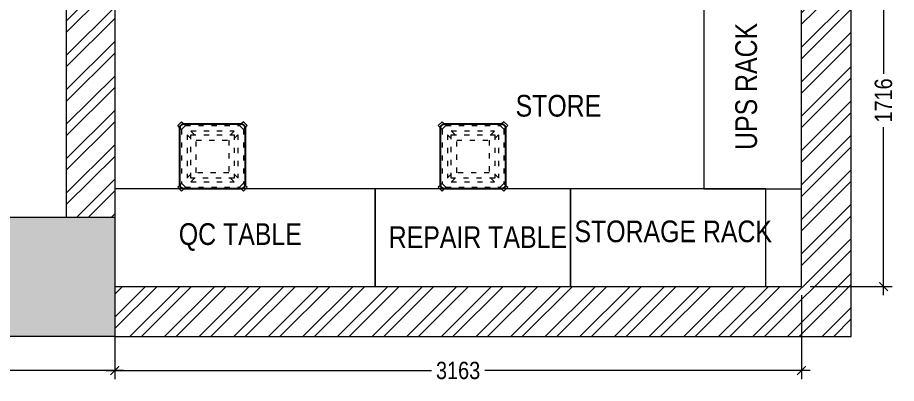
# Model space of a CAD drawing. Extents: x 4444 to 22214, y -867569 to -857440.
# Drawn here: x 17973 to 22022, y -867569 to -865882 of the extents above; entities that cross this region are included whole.
import ezdxf
from ezdxf.lldxf.tags import DXFTag

# ---------------------------------------------------------------- set-up
doc = ezdxf.new("R2010")
doc.units = 0
doc.header["$LTSCALE"] = 40
doc.header["$MEASUREMENT"] = 0
doc.header["$PDMODE"] = 3
for name, pattern in [('a_p6_plan_L18$0$HIDDEN', [0.375, 0.25, -0.125]), ('ACAD_ISO03W100', [30, 12, -18]), ('HIDDEN2', [0.1875, 0.125, -0.0625])]:
    doc.linetypes.add(name, pattern=pattern)
for name, color, linetype, lineweight in [('A-WALL-MASY', 1, 'Continuous', 9), ('Column', 243, 'Continuous', 9), ('Column hatch', 8, 'Continuous', 9), ('dimensions', 149, 'Continuous', 5), ('Floor-Unit', 1, 'Continuous', 13), ('LENS_TEXT', 31, 'HIDDEN2', 5), ('LN-ELEVATION-1', 81, 'Continuous', 25), ('LN-ELEVATION-3', 125, 'a_p6_plan_L18$0$HIDDEN', 18), ('LN-ELEVATION-5', 167, 'Continuous', 5), ('wall hatch', 22, 'Continuous', 9)]:
    doc.layers.add(name, color=color, linetype=linetype, lineweight=lineweight)
doc.styles.get("Standard").update_dxf_attribs({"font": 'ARIALN.TTF'})
tags = doc.linetypes.add('DASHED2', pattern=[0.375, 0.25, -0.125]).pattern_tags.tags
tags[6:7] = [DXFTag(74, 4), DXFTag(75, 0), DXFTag(340, '0'), DXFTag(46, 1.0), DXFTag(50, 0.0), DXFTag(44, 0.0), DXFTag(45, 0.0)]
tags[4:5] = [DXFTag(74, 4), DXFTag(75, 0), DXFTag(340, '0'), DXFTag(46, 1.0), DXFTag(50, 0.0), DXFTag(44, 0.0), DXFTag(45, 0.0)]
doc.dimstyles.new('Working', dxfattribs={"dimscale": 0.8, "dimtxt": 100, "dimasz": 50, "dimexe": 50, "dimexo": 50, "dimgap": 25, "dimtad": 0, "dimdec": 0, "dimzin": 0, "dimdsep": 46, "dimtxsty": 'Standard', "dimblk": 'ARCHTICK', "dimcen": 0, "dimdle": 50, "dimclrd": 250, "dimclre": 8, "dimclrt": 7, "dimadec": 0, "dimazin": 0, "dimtfac": 1, "dimtdec": 0, "dimtofl": 0, "dimtmove": 1, "dimatfit": 3, "dimfxl": 3, "dimtolj": 1, "dimlwd": 5, "dimlwe": 0, "dimarcsym": 0})

# ---------------------------------------------------------------- blocks, each defined once
blk = doc.blocks.new('awefqwf')
at = {"layer": 'Column hatch'}
h = blk.add_hatch(color=256, dxfattribs=at)
h.dxf.hatch_style = 1
h.paths.add_polyline_path([(-4403, -8989), (-3393, -8989), (-3393, -8439), (-4403, -8439)])
h.paths.add_polyline_path([(-377, -4885), (0, -4885), (0, -4436), (-377, -4436)])
h.paths.add_polyline_path([(-684, -443), (0, -443), (0, 0), (-684, 0)])
h.paths.add_polyline_path([(-4254, -582), (-3474, -582), (-3474, 0), (-4254, 0)])
h.paths.add_polyline_path([(-9029, -617), (-8338, -617), (-8338, 0), (-9029, 0)])
h.paths.add_polyline_path([(-13667, -615), (-12948, -615), (-12948, 0), (-13667, 0)])
h.paths.add_polyline_path([(-13655, -6646), (-13124, -6646), (-13124, -6185), (-13655, -6185)])
at = {"layer": 'wall hatch'}
h = blk.add_hatch(dxfattribs=at)
h.set_pattern_fill('ANSI32', color=256, scale=300, angle=-0.13)
h.set_pattern_definition([(44.87, (-16178221.86, 1096019.62), (-79.36881616, 79.7298001), []), (44.87, (-16178168.82, 1096019.5), (-79.36881616, 79.7298001), [])])
h.paths.add_polyline_path([(-13124, -6636), (-8523, -6636), (-8523, -6455), (-6255, -6455), (-6255, -7141), (-5150, -7141), (-5150, -8989), (-4403, -8989), (-4403, -8776), (-4920, -8776), (-4920, -7019), (-4275, -7019), (-4275, -6225), (-4375, -6225), (-4375, -6911), (-6025, -6911), (-6025, -6225), (-8753, -6225), (-8753, -6406), (-13124, -6406)])
h.paths.add_polyline_path([(-3615, -8439), (-3393, -8439), (-3393, -6225), (-3615, -6225)])
h.paths.add_polyline_path([(-3393, -8989), (0, -8989), (0, -4885), (-230, -4885), (-230, -8759), (-3393, -8759)])
h.paths.add_polyline_path([(-177, -4436), (0, -4436), (0, -443), (-177, -443)])
h.paths.add_polyline_path([(-8338, -286), (-4254, -286), (-4254, 0), (-8338, 0)])
h.paths.add_polyline_path([(-12948, -307), (-9029, -307), (-9029, 0), (-12948, 0)])
h.paths.add_polyline_path([(-3474, -230), (-684, -230), (-684, 0), (-3474, 0)])
at = {"layer": 'A-WALL-MASY'}
for p, q in [((-230, -8759), (-230, -4885)), ((0, -8989), (0, -4885)), ((-3615, -8439), (-3615, -6225)), ((-3393, -6225), (-3393, -8439)), ((-3393, -8759), (-230, -8759)), ((-3393, -8989), (0, -8989))]:
    blk.add_line(p, q, dxfattribs=at)
at = {"layer": 'Column'}
blk.add_lwpolyline([(-4403, -8439), (-3393, -8439), (-3393, -8989), (-4403, -8989)], close=True, dxfattribs=at)
blk = doc.blocks.new('_ArchTick')
at = {"const_width": 0.15}
blk.add_lwpolyline([(-0.5, -0.5), (0.5, 0.5)], dxfattribs=at)
blk = doc.blocks.new('*D48')
at = {"layer": 'Defpoints', "color": 0, "ltscale": 50, "transparency": 16777216}
for p in [(21583.9, -865406.1), (21583.9, -867122.1), (21962.3, -867122.1)]:
    blk.add_point(p, dxfattribs=at)
at = {"layer": 'dimensions', "color": 250, "linetype": 'DASHED2', "lineweight": 5, "ltscale": 50, "transparency": 16777216}
for p, q in [((21962.3, -865366.1), (21962.3, -866149.2)), ((21962.3, -867162.1), (21962.3, -866378.9))]:
    blk.add_line(p, q, dxfattribs=at)
at = {"layer": 'dimensions', "color": 8, "linetype": 'DASHED2', "lineweight": 0, "ltscale": 50, "transparency": 16777216}
for p, q in [((21623.9, -865406.1), (22002.3, -865406.1)), ((21623.9, -867122.1), (22002.3, -867122.1))]:
    blk.add_line(p, q, dxfattribs=at)
at = {"layer": 'dimensions', "color": 250, "lineweight": 5, "ltscale": 50, "transparency": 16777216, "xscale": 40, "yscale": 40, "zscale": 40}
for p, rotation in [((21962.3, -865406.1), 90), ((21962.3, -867122.1), 270)]:
    blk.add_blockref('_ArchTick', p, dxfattribs=dict(at, rotation=rotation))
at = {"layer": 'dimensions', "color": 7, "ltscale": 50, "transparency": 16777216, "insert": (21962.3, -866264.1), "char_height": 80, "attachment_point": 5, "rotation": 90, "bg_fill": 3, "box_fill_scale": 1.25, "bg_fill_color": 9, "bg_fill_true_color": 13158600, "bg_fill_transparency": 0}
blk.add_mtext('\\A1;1716', dxfattribs=at)
blk = doc.blocks.new('*D57')
at = {"layer": 'Defpoints', "color": 0, "ltscale": 50, "transparency": 16777216}
for p in [(18420.9, -867122.1), (21583.9, -867122.1), (18420.9, -867509.3)]:
    blk.add_point(p, dxfattribs=at)
at = {"layer": 'dimensions', "color": 8, "linetype": 'DASHED2', "lineweight": 0, "ltscale": 50, "transparency": 16777216}
for p, q in [((18420.9, -867162.1), (18420.9, -867549.3)), ((21583.9, -867162.1), (21583.9, -867549.3))]:
    blk.add_line(p, q, dxfattribs=at)
at = {"layer": 'dimensions', "color": 250, "linetype": 'DASHED2', "lineweight": 5, "ltscale": 50, "transparency": 16777216}
for p, q in [((18380.9, -867509.3), (19884.5, -867509.3)), ((21623.9, -867509.3), (20120.3, -867509.3))]:
    blk.add_line(p, q, dxfattribs=at)
at = {"layer": 'dimensions', "color": 250, "lineweight": 5, "ltscale": 50, "transparency": 16777216, "xscale": 40, "yscale": 40, "zscale": 40, "rotation": 180}
blk.add_blockref('_ArchTick', (18420.9, -867509.3), dxfattribs=at)
at = {"layer": 'dimensions', "color": 250, "lineweight": 5, "ltscale": 50, "transparency": 16777216, "xscale": 40, "yscale": 40, "zscale": 40}
blk.add_blockref('_ArchTick', (21583.9, -867509.3), dxfattribs=at)
at = {"layer": 'dimensions', "color": 7, "ltscale": 50, "transparency": 16777216, "insert": (20002.4, -867509.3), "char_height": 80, "attachment_point": 5, "bg_fill": 3, "box_fill_scale": 1.25, "bg_fill_color": 9, "bg_fill_true_color": 13158600, "bg_fill_transparency": 0}
blk.add_mtext('\\A1;3163', dxfattribs=at)
blk = doc.blocks.new('*D58')
at = {"layer": 'Defpoints', "color": 0, "ltscale": 50, "transparency": 16777216}
for p in [(16893.9, -867139.1), (18420.9, -867122.1), (16893.9, -867509.3)]:
    blk.add_point(p, dxfattribs=at)
at = {"layer": 'dimensions', "color": 8, "linetype": 'DASHED2', "lineweight": 0, "ltscale": 50, "transparency": 16777216}
for p, q in [((16893.9, -867179.1), (16893.9, -867549.3)), ((18420.9, -867162.1), (18420.9, -867549.3))]:
    blk.add_line(p, q, dxfattribs=at)
at = {"layer": 'dimensions', "color": 250, "linetype": 'DASHED2', "lineweight": 5, "ltscale": 50, "transparency": 16777216}
for p, q in [((16853.9, -867509.3), (17542.5, -867509.3)), ((18460.9, -867509.3), (17772.2, -867509.3))]:
    blk.add_line(p, q, dxfattribs=at)
at = {"layer": 'dimensions', "color": 250, "lineweight": 5, "ltscale": 50, "transparency": 16777216, "xscale": 40, "yscale": 40, "zscale": 40, "rotation": 180}
blk.add_blockref('_ArchTick', (16893.9, -867509.3), dxfattribs=at)
at = {"layer": 'dimensions', "color": 250, "lineweight": 5, "ltscale": 50, "transparency": 16777216, "xscale": 40, "yscale": 40, "zscale": 40}
blk.add_blockref('_ArchTick', (18420.9, -867509.3), dxfattribs=at)
at = {"layer": 'dimensions', "color": 7, "ltscale": 50, "transparency": 16777216, "insert": (17657.4, -867509.3), "char_height": 80, "attachment_point": 5, "bg_fill": 3, "box_fill_scale": 1.25, "bg_fill_color": 9, "bg_fill_true_color": 13158600, "bg_fill_transparency": 0}
blk.add_mtext('\\A1;1527', dxfattribs=at)
blk = doc.blocks.new('DFGHTHRTWE')
at = {"layer": 'LN-ELEVATION-1', "ltscale": 0.5}
blk.add_lwpolyline([(130, -225), (-130, -225, -0.414214), (-150, -205), (-150, 55, -0.414214), (-130, 75), (130, 75, -0.414214), (150, 55), (150, -205, -0.414214)], format="xyb", close=True, dxfattribs=at)
at = {"layer": 'LN-ELEVATION-3', "linetype": 'ACAD_ISO03W100', "ltscale": 0.05}
for p, q in [((-100, 7.3), (-142.4, 49.7)), ((-142.4, -199.7), (-142.4, 49.7)), ((-82.3, 25), (-124.7, 67.4)), ((124.7, 67.4), (-124.7, 67.4)), ((99.7, 42.4), (-99.7, 42.4)), ((82.3, 25), (124.7, 67.4)), ((100, 7.3), (142.4, 49.7)), ((142.4, -199.7), (142.4, 49.7)), ((-117.4, -174.7), (-117.4, 24.7)), ((117.4, -174.7), (117.4, 24.7)), ((-100, -157.3), (-142.4, -199.7)), ((100, -157.3), (142.4, -199.7)), ((-82.3, -175), (-124.7, -217.4)), ((99.7, -192.4), (-99.7, -192.4)), ((82.3, -175), (124.7, -217.4)), ((124.7, -217.4), (-124.7, -217.4))]:
    blk.add_line(p, q, dxfattribs=at)
for points in [[(-132.2, 74.9), (-124.7, 67.4), (-142.4, 49.7), (-149.9, 57.2)], [(132.2, 74.9), (124.7, 67.4), (142.4, 49.7), (149.9, 57.2)], [(-132.2, -224.9), (-124.7, -217.4), (-142.4, -199.7), (-149.9, -207.2)], [(132.2, -224.9), (124.7, -217.4), (142.4, -199.7), (149.9, -207.2)]]:
    blk.add_lwpolyline(points, dxfattribs=at)
for points in [[(100, -175), (-100, -175), (-100, 25), (100, 25)], [(75, -150), (-75, -150), (-75, 0), (75, 0)]]:
    blk.add_lwpolyline(points, close=True, dxfattribs=at)
at = {"layer": 'LN-ELEVATION-5', "ltscale": 0.5}
for points in [[(-149.9, 57.2), (-160.1, 67.4), (-142.4, 85.1), (-132.2, 74.9)], [(149.9, 57.2), (160.1, 67.4), (142.4, 85.1), (132.2, 74.9)], [(-149.9, -207.2), (-160.1, -217.4), (-142.4, -235.1), (-132.2, -224.9)], [(149.9, -207.2), (160.1, -217.4), (142.4, -235.1), (132.2, -224.9)]]:
    blk.add_lwpolyline(points, dxfattribs=at)

msp = doc.modelspace()

# ---------------------------------------------------------------- block references
at = {"layer": 'dimensions', "color": 3, "ltscale": 50, "true_color": 0x15f609}
msp.add_blockref('awefqwf', (21813.9, -858363.1), dxfattribs=at)
at = {"layer": 'Floor-Unit', "rotation": 179.9999999999999}
for p in [(18870.9, -866597.1), (20070.9, -866597.1)]:
    msp.add_blockref('DFGHTHRTWE', p, dxfattribs=at)

# ---------------------------------------------------------------- texts
at = {"layer": 'Floor-Unit', "color": 0, "linetype": 'Continuous', "ltscale": 3, "insert": (21330.1, -866199.3), "char_height": 100, "attachment_point": 5, "rotation": 90}
msp.add_mtext_dynamic_manual_height_columns('\\pxqc;UPS RACK', width=1099.487, gutter_width=1, heights=[0], dxfattribs=at)
at = {"layer": 'Floor-Unit', "color": 0, "linetype": 'Continuous', "ltscale": 3, "char_height": 100, "attachment_point": 5}
for s, width, insert in [('\\pxqc;STORAGE RACK', 1099.487, (20993.6, -866868.3)), ('\\pxqc;QC TABLE', 783.964, (18999, -866894)), ('\\pxqc;REPAIR TABLE', 783.964, (20093.5, -866894))]:
    msp.add_mtext_dynamic_manual_height_columns(s, width=width, gutter_width=1, heights=[0], dxfattribs=dict(at, insert=insert))
at = {"layer": 'LENS_TEXT', "linetype": 'Continuous', "ltscale": 3, "insert": (20464.6, -866289.2), "char_height": 100, "attachment_point": 5}
msp.add_mtext_dynamic_manual_height_columns('\\pxqc;STORE', width=551.363, gutter_width=1, heights=[0], dxfattribs=at)

# ---------------------------------------------------------------- next in the draw order: dimensions: what is measured, and where the dimension line sits
at = {"layer": 'dimensions', "color": 3, "ltscale": 50, "true_color": 0x15f609}
dim = msp.add_linear_dim(base=(21962.3, -867122.1), p1=(21583.9, -865406.1), p2=(21583.9, -867122.1), angle=90, dimstyle='Working', override={"dimfxl": 500, "dimfxlon": 1, "dimtfill": 1, "dimarcsym": 1}, dxfattribs=at)
dim.commit()
dim.dimension.update_dxf_attribs({"geometry": '*D48', "text_midpoint": (21962.3, -866264.1)})

# ---------------------------------------------------------------- next in the draw order: linework, layer by layer
at = {"layer": 'Floor-Unit'}
msp.add_lwpolyline([(21133.9, -865772.1), (21133.9, -866672.1), (21583.9, -866672.1), (21583.9, -865772.1)], close=True, dxfattribs=at)

# ---------------------------------------------------------------- next in the draw order: dimensions: what is measured, and where the dimension line sits
at = {"layer": 'dimensions', "color": 3, "ltscale": 50, "true_color": 0x15f609}
dim = msp.add_linear_dim(base=(18420.9, -867509.3), p1=(21583.9, -867122.1), p2=(18420.9, -867122.1), dimstyle='Working', override={"dimfxl": 500, "dimfxlon": 1, "dimtfill": 1, "dimarcsym": 1}, dxfattribs=at)
dim.commit()
dim.dimension.update_dxf_attribs({"geometry": '*D57', "text_midpoint": (20002.4, -867509.3)})

# ---------------------------------------------------------------- next in the draw order: linework, layer by layer
at = {"layer": 'Floor-Unit'}
for points in [[(19620.9, -867122.1), (20520.9, -867122.1), (20520.9, -866672.1), (19620.9, -866672.1)], [(21420.9, -866672.1), (20520.9, -866672.1), (20520.9, -867122.1), (21420.9, -867122.1)]]:
    msp.add_lwpolyline(points, close=True, dxfattribs=at)

# ---------------------------------------------------------------- next in the draw order: dimensions: what is measured, and where the dimension line sits
at = {"layer": 'dimensions', "color": 3, "ltscale": 50, "true_color": 0x15f609}
dim = msp.add_linear_dim(base=(16893.9, -867509.3), p1=(18420.9, -867122.1), p2=(16893.9, -867139.1), dimstyle='Working', override={"dimfxl": 500, "dimfxlon": 1, "dimtfill": 1, "dimarcsym": 1}, dxfattribs=at)
dim.commit()
dim.dimension.update_dxf_attribs({"geometry": '*D58', "text_midpoint": (17657.4, -867509.3)})

# ---------------------------------------------------------------- next in the draw order: linework, layer by layer
at = {"layer": 'Floor-Unit'}
msp.add_lwpolyline([(18420.9, -867122.1), (19620.9, -867122.1), (19620.9, -866672.1), (18420.9, -866672.1)], close=True, dxfattribs=at)

doc.saveas('drawing.dxf')
